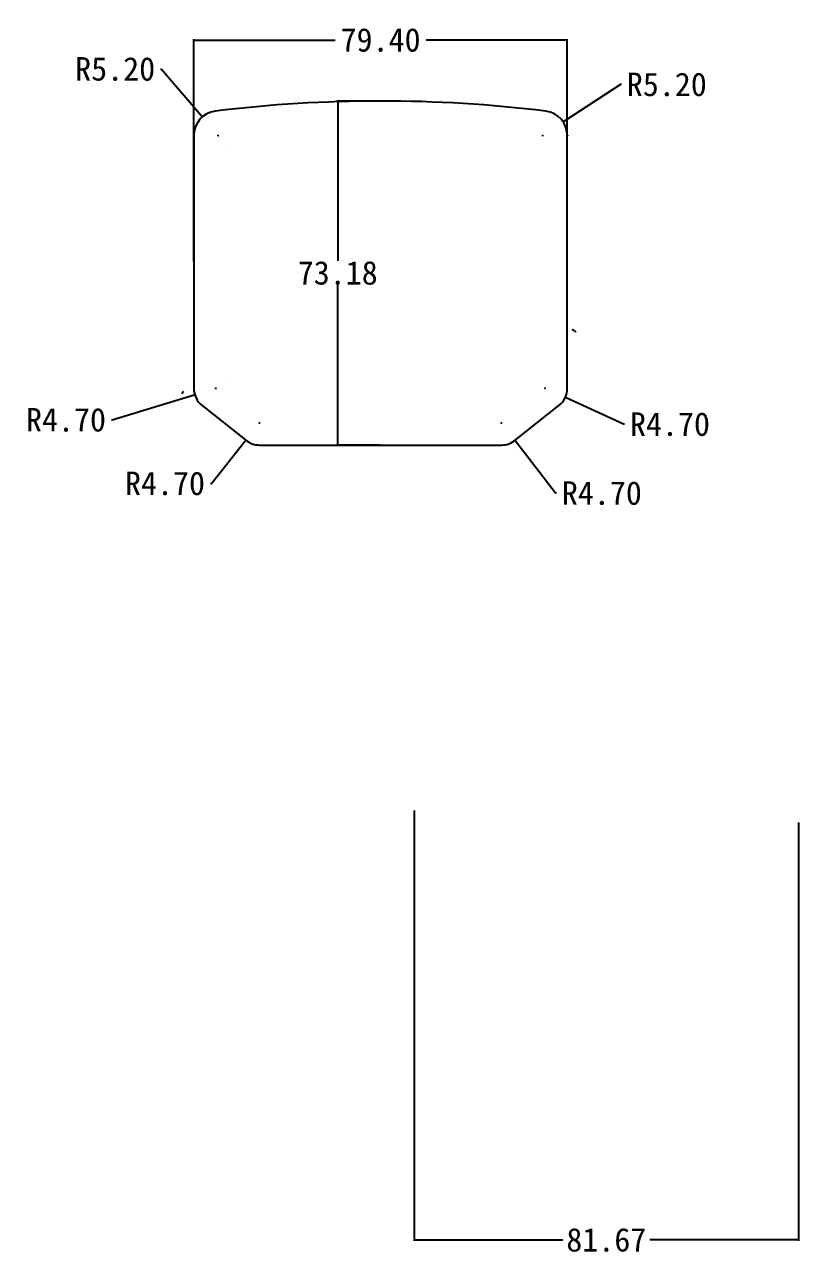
# Model space of a CAD drawing. Header units: inches. Extents: x -850 to 339, y -315 to 884.
# Drawn here: x -267 to -102.5, y -25.9 to 235.9 of the extents above; entities that cross this region are included whole.
import ezdxf
from ezdxf.lldxf.tags import DXFTag

# ---------------------------------------------------------------- set-up
doc = ezdxf.new("R2010")
doc.units = ezdxf.units.IN
doc.header["$MEASUREMENT"] = 0
doc.layers.add('ORTHO$7', color=7, linetype='Continuous', true_color=0xffffff)
doc.layers.add('SX$17', color=7, linetype='Continuous', true_color=0xffffff)
for name, color, linetype in [('VE001I421$0000000000011', 255, 'Continuous'), ('VE001I422$0000000000011', 255, 'Continuous'), ('VE001I423$0000000000011', 255, 'Continuous'), ('VE001I424$0000000000011', 255, 'Continuous'), ('VE001I425$0000000000011', 255, 'Continuous'), ('VE001I427$0000000000011', 255, 'Continuous'), ('VE001I429$0000000000011', 255, 'Continuous'), ('VE001I430$0000000000011', 255, 'Continuous'), ('VE001I431$0000000000011', 255, 'Continuous'), ('VE001I432$0000000000011', 255, 'Continuous'), ('VE001I433$0000000000011', 255, 'Continuous'), ('VE001I434$0000000000011', 255, 'Continuous'), ('VE001I435$0000000000011', 255, 'Continuous'), ('VE001I437$0000000000011', 255, 'Continuous'), ('VE001I438$0000000000011', 255, 'Continuous'), ('VE001I439$0000000000011', 255, 'Continuous'), ('VE001I440$0000000000011', 255, 'Continuous'), ('VE001I441$0000000000011', 255, 'Continuous'), ('VE001I442$0000000000011', 255, 'Continuous'), ('VE001I443$0000000000011', 255, 'Continuous'), ('VE001I444$0000000000011', 255, 'Continuous'), ('VE001I445$1000000100011', 255, 'Continuous'), ('VE001I446$1000000100011', 255, 'Continuous'), ('VE001I447$1000000100011', 255, 'Continuous'), ('VE001I448$1000000100011', 255, 'Continuous'), ('VE001I449$1000000100011', 255, 'Continuous'), ('VE001I450$1000000100011', 255, 'Continuous'), ('VE001I451$1000000100011', 255, 'Continuous'), ('VE001I452$1000000100011', 255, 'Continuous'), ('VE001I453$1000000100011', 255, 'Continuous'), ('VE001I454$1000000100011', 255, 'Continuous'), ('VE001I455$1000000100011', 255, 'Continuous'), ('VE001I456$1000000100011', 255, 'Continuous'), ('VE200I1031$0000000000011', 255, 'Continuous'), ('VE200I1032$1000000100011', 255, 'Continuous'), ('VE200I1034$0000000000011', 255, 'Continuous'), ('VE200I1035$0000000000011', 255, 'Continuous'), ('VE200I1040$0000000000011', 255, 'Continuous'), ('VE200I1047$0000000000011', 255, 'Continuous'), ('VE200I1085$0000000000011', 255, 'Continuous'), ('VE200I1087$0000000000011', 255, 'Continuous')]:
    doc.layers.add(name, color=color, linetype=linetype)
tags = doc.linetypes.add('HIDDEN', pattern=[0.5, 0.25, -0.25]).pattern_tags.tags
tags[6:7] = [DXFTag(74, 4), DXFTag(75, 0), DXFTag(340, '0'), DXFTag(46, 0.0), DXFTag(50, 0.0), DXFTag(44, 0.0), DXFTag(45, 0.0)]
tags[4:5] = [DXFTag(74, 4), DXFTag(75, 0), DXFTag(340, '0'), DXFTag(46, 0.0), DXFTag(50, 0.0), DXFTag(44, 0.0), DXFTag(45, 0.0)]
doc.dimstyles.get("Standard").update_dxf_attribs({"dimtxt": 5, "dimasz": 0.18, "dimexe": 0.18, "dimexo": 0.0625, "dimgap": 0.09, "dimtad": 0, "dimtih": 1, "dimtoh": 1, "dimzin": 0, "dimdsep": 46, "dimtxsty": 'Standard', "dimcen": 0.09, "dimclrt": 3, "dimadec": 0, "dimazin": 0, "dimtfac": 1, "dimtofl": 0, "dimtmove": 0, "dimatfit": 3, "dimfxl": 0, "dimtolj": 1, "dimtzin": 0, "dimarcsym": 0})

# ---------------------------------------------------------------- blocks, each defined once
blk = doc.blocks.new('*D33')
at = {"color": 0, "lineweight": -2}
for p, q in [((-238.1, 226.42), (-237.92, 226.42)), ((-237.92, 226.42), (-229.34, 216.39)), ((-225.93, 212.3), (-225.75, 212.3)), ((-225.84, 212.21), (-225.84, 212.39))]:
    blk.add_line(p, q, dxfattribs=at)
at = {"color": 0}
blk.add_solid([(-229.32, 216.41), (-229.36, 216.37), (-229.22, 216.25)], dxfattribs=at)
at = {"layer": 'Defpoints', "color": 0}
for p in [(-229.22, 216.25, 6.7), (-225.84, 212.3, 6.7)]:
    blk.add_point(p, dxfattribs=at)
at = {"color": 3, "insert": (-247.77, 226.42), "char_height": 5, "attachment_point": 5}
blk.add_mtext('\\A1;R5.20', dxfattribs=at)
blk = doc.blocks.new('*D34')
at = {"color": 0, "lineweight": -2}
for p, q in [((-217.16, 151.14), (-216.98, 151.14)), ((-217.07, 151.05), (-217.07, 151.23)), ((-227.32, 138.25), (-220.11, 147.32)), ((-227.5, 138.25), (-227.32, 138.25))]:
    blk.add_line(p, q, dxfattribs=at)
at = {"color": 0}
blk.add_solid([(-220.14, 147.34), (-220.09, 147.3), (-220, 147.46)], dxfattribs=at)
at = {"layer": 'Defpoints', "color": 0}
for p in [(-217.07, 151.14, 6.7), (-220, 147.46, 6.7)]:
    blk.add_point(p, dxfattribs=at)
at = {"color": 3, "insert": (-237.18, 138.25), "char_height": 5, "attachment_point": 5}
blk.add_mtext('\\A1;R4.70', dxfattribs=at)
blk = doc.blocks.new('*D35')
at = {"color": 0, "lineweight": -2}
for p, q in [((-248.38, 151.78), (-231.01, 157.09)), ((-226.43, 158.51), (-226.25, 158.51)), ((-226.34, 158.42), (-226.34, 158.6)), ((-248.56, 151.78), (-248.38, 151.78))]:
    blk.add_line(p, q, dxfattribs=at)
at = {"color": 0}
blk.add_solid([(-231.02, 157.12), (-231, 157.06), (-230.84, 157.14)], dxfattribs=at)
at = {"layer": 'Defpoints', "color": 0}
for p in [(-230.84, 157.14, 6.7), (-226.34, 158.51, 6.7)]:
    blk.add_point(p, dxfattribs=at)
at = {"color": 3, "insert": (-258.23, 151.78), "char_height": 5, "attachment_point": 5}
blk.add_mtext('\\A1;R4.70', dxfattribs=at)
blk = doc.blocks.new('*D36')
at = {"color": 0, "lineweight": -2}
for p, q in [((-165.71, 151.14), (-165.53, 151.14)), ((-165.62, 151.05), (-165.62, 151.23)), ((-154.14, 136.19), (-162.64, 147.27)), ((-153.96, 136.19), (-154.14, 136.19))]:
    blk.add_line(p, q, dxfattribs=at)
at = {"color": 0}
blk.add_solid([(-162.62, 147.29), (-162.67, 147.25), (-162.75, 147.41)], dxfattribs=at)
at = {"layer": 'Defpoints', "color": 0}
for p in [(-165.62, 151.14, 6.7), (-162.75, 147.41, 6.7)]:
    blk.add_point(p, dxfattribs=at)
at = {"color": 3, "insert": (-144.29, 136.19), "char_height": 5, "attachment_point": 5}
blk.add_mtext('\\A1;R4.70', dxfattribs=at)
blk = doc.blocks.new('*D37')
at = {"color": 0, "lineweight": -2}
for p, q in [((-156.43, 158.51), (-156.25, 158.51)), ((-156.34, 158.42), (-156.34, 158.6)), ((-139.66, 150.85), (-151.91, 156.48)), ((-139.48, 150.85), (-139.66, 150.85))]:
    blk.add_line(p, q, dxfattribs=at)
at = {"color": 0}
blk.add_solid([(-151.9, 156.5), (-151.92, 156.45), (-152.07, 156.55)], dxfattribs=at)
at = {"layer": 'Defpoints', "color": 0}
for p in [(-156.34, 158.51, 6.7), (-152.07, 156.55, 6.7)]:
    blk.add_point(p, dxfattribs=at)
at = {"color": 3, "insert": (-129.81, 150.85), "char_height": 5, "attachment_point": 5}
blk.add_mtext('\\A1;R4.70', dxfattribs=at)
blk = doc.blocks.new('*D38')
at = {"color": 0, "lineweight": -2}
for p, q in [((-140.33, 223.13), (-152.35, 215.25)), ((-140.15, 223.13), (-140.33, 223.13)), ((-156.93, 212.3), (-156.75, 212.3)), ((-156.84, 212.21), (-156.84, 212.39))]:
    blk.add_line(p, q, dxfattribs=at)
at = {"color": 0}
blk.add_solid([(-152.36, 215.28), (-152.33, 215.23), (-152.5, 215.15)], dxfattribs=at)
at = {"layer": 'Defpoints', "color": 0}
for p in [(-152.5, 215.15, 6.7), (-156.84, 212.3, 6.7)]:
    blk.add_point(p, dxfattribs=at)
at = {"color": 3, "insert": (-130.48, 223.13), "char_height": 5, "attachment_point": 5}
blk.add_mtext('\\A1;R5.20', dxfattribs=at)
blk = doc.blocks.new('*D40')
at = {"color": 0, "lineweight": -2}
for p, q in [((-191.41, 219.62), (-200.63, 219.62)), ((-200.45, 219.44), (-200.45, 185.62)), ((-200.45, 146.62), (-200.45, 180.44)), ((-191.41, 146.44), (-200.63, 146.44))]:
    blk.add_line(p, q, dxfattribs=at)
at = {"color": 0}
for points in [[(-200.48, 219.44), (-200.42, 219.44), (-200.45, 219.62)], [(-200.48, 146.62), (-200.42, 146.62), (-200.45, 146.44)]]:
    blk.add_solid(points, dxfattribs=at)
at = {"layer": 'Defpoints', "color": 0}
for p in [(-191.34, 219.62, 6.7), (-200.45, 146.44), (-191.34, 146.44, 6.7)]:
    blk.add_point(p, dxfattribs=at)
at = {"color": 3, "insert": (-200.45, 183.03), "char_height": 5, "attachment_point": 5}
blk.add_mtext('\\A1;73.18', dxfattribs=at)
blk = doc.blocks.new('*D41')
at = {"color": 0, "lineweight": -2}
for p, q in [((-231.04, 185.47), (-231.04, 232.77)), ((-230.86, 232.59), (-201.02, 232.59)), ((-151.82, 232.59), (-181.67, 232.59)), ((-151.64, 185.47), (-151.64, 232.77))]:
    blk.add_line(p, q, dxfattribs=at)
at = {"color": 0}
for points in [[(-230.86, 232.62), (-230.86, 232.56), (-231.04, 232.59)], [(-151.82, 232.62), (-151.82, 232.56), (-151.64, 232.59)]]:
    blk.add_solid(points, dxfattribs=at)
at = {"layer": 'Defpoints', "color": 0}
for p in [(-151.64, 232.59), (-231.04, 185.41, 6.7), (-151.64, 185.41, 6.7)]:
    blk.add_point(p, dxfattribs=at)
at = {"color": 3, "insert": (-191.34, 232.59), "char_height": 5, "attachment_point": 5}
blk.add_mtext('\\A1;79.40', dxfattribs=at)
blk = doc.blocks.new('*D80')
at = {"color": 0, "lineweight": -2}
for p, q in [((-184.18, 68.67), (-184.18, -22.84)), ((-102.51, 66.17), (-102.51, -22.84)), ((-184, -22.66), (-152.6, -22.66)), ((-102.69, -22.66), (-134.09, -22.66))]:
    blk.add_line(p, q, dxfattribs=at)
at = {"color": 0}
for points in [[(-184, -22.63), (-184, -22.69), (-184.18, -22.66)], [(-102.69, -22.63), (-102.69, -22.69), (-102.51, -22.66)]]:
    blk.add_solid(points, dxfattribs=at)
at = {"layer": 'Defpoints', "color": 0}
for p in [(-184.18, 68.73, 0.5), (-102.51, 66.23, 0.5), (-102.51, -22.66)]:
    blk.add_point(p, dxfattribs=at)
at = {"color": 3, "insert": (-143.34, -22.66), "char_height": 5, "attachment_point": 5}
blk.add_mtext('\\A1;81.67', dxfattribs=at)

msp = doc.modelspace()

# ---------------------------------------------------------------- linework, layer by layer
at = {"layer": 'ORTHO$7', "color": 9, "linetype": 'HIDDEN'}
msp.add_open_spline([(-149.734, 170.441, 10.023), (-150.172, 170.721, 9.527), (-150.61, 171.001, 9.032)], degree=2, dxfattribs=at)
at = {"layer": 'SX$17', "color": 9, "linetype": 'HIDDEN'}
msp.add_line((-160.423, 151.759, 4.7), (-160.423, 151.759, -3.7), dxfattribs=at)
at = {"layer": 'VE001I421$0000000000011', "color": 21}
msp.add_line((-151.645, 158.513, 6.7), (-151.645, 212.301, 6.7), dxfattribs=at)
at = {"layer": 'VE001I422$0000000000011', "color": 21}
msp.add_line((-151.645, 158.513, 8.4), (-151.645, 158.513, 6.7), dxfattribs=at)
at = {"layer": 'VE001I423$0000000000011', "color": 21}
msp.add_arc((-156.845, 212.301, 6.7), 5.2, 0, 82.96697, dxfattribs=at)
at = {"layer": 'VE001I424$0000000000011', "color": 21}
msp.add_line((-151.645, 212.301, 8.4), (-151.645, 212.301, 6.7), dxfattribs=at)
at = {"layer": 'VE001I425$0000000000011', "color": 21}
msp.add_arc((-191.345, -67.346, 6.7), 286.967, 82.96697, 97.03303, dxfattribs=at)
at = {"layer": 'VE001I427$0000000000011', "color": 21}
msp.add_arc((-225.845, 212.301, 6.7), 5.2, 97.03303, 180, dxfattribs=at)
at = {"layer": 'VE001I429$0000000000011', "color": 21}
msp.add_line((-231.045, 212.301, 6.7), (-231.045, 158.513, 6.7), dxfattribs=at)
at = {"layer": 'VE001I430$0000000000011', "color": 21}
msp.add_line((-231.045, 212.301, 8.4), (-231.045, 212.301, 6.7), dxfattribs=at)
at = {"layer": 'VE001I431$0000000000011', "color": 21}
msp.add_arc((-226.345, 158.513, 6.7), 4.7, 180, 231.5, dxfattribs=at)
at = {"layer": 'VE001I432$0000000000011', "color": 21}
msp.add_line((-231.045, 158.513, 8.4), (-231.045, 158.513, 6.7), dxfattribs=at)
at = {"layer": 'VE001I433$0000000000011', "color": 21}
msp.add_line((-229.271, 154.835, 6.7), (-220, 147.461, 6.7), dxfattribs=at)
at = {"layer": 'VE001I434$0000000000011', "color": 21}
msp.add_line((-229.271, 154.835, 8.4), (-229.271, 154.835, 6.7), dxfattribs=at)
at = {"layer": 'VE001I435$0000000000011', "color": 21}
msp.add_arc((-217.074, 151.139, 6.7), 4.7, 231.5, 270, dxfattribs=at)
at = {"layer": 'VE001I437$0000000000011', "color": 21}
msp.add_line((-217.074, 146.439, 6.7), (-165.615, 146.439, 6.7), dxfattribs=at)
at = {"layer": 'VE001I438$0000000000011', "color": 21}
msp.add_line((-217.074, 146.439, 8.4), (-217.074, 146.439, 6.7), dxfattribs=at)
at = {"layer": 'VE001I439$0000000000011', "color": 21}
msp.add_arc((-165.615, 151.139, 6.7), 4.7, 270, 308.5, dxfattribs=at)
at = {"layer": 'VE001I440$0000000000011', "color": 21}
msp.add_line((-165.615, 146.439, 8.4), (-165.615, 146.439, 6.7), dxfattribs=at)
at = {"layer": 'VE001I441$0000000000011', "color": 21}
msp.add_line((-162.69, 147.461, 6.7), (-153.419, 154.835, 6.7), dxfattribs=at)
at = {"layer": 'VE001I442$0000000000011', "color": 21}
msp.add_line((-162.69, 147.461, 8.4), (-162.69, 147.461, 6.7), dxfattribs=at)
at = {"layer": 'VE001I443$0000000000011', "color": 21}
msp.add_arc((-156.345, 158.513, 6.7), 4.7, 308.5, 0, dxfattribs=at)
at = {"layer": 'VE001I444$0000000000011', "color": 21}
msp.add_line((-153.419, 154.835, 8.4), (-153.419, 154.835, 6.7), dxfattribs=at)
at = {"layer": 'VE001I445$1000000100011', "color": 21}
msp.add_line((-151.645, 158.513, 8.4), (-151.645, 212.301, 8.4), dxfattribs=at)
at = {"layer": 'VE001I446$1000000100011', "color": 21}
msp.add_arc((-156.845, 212.301, 8.4), 5.2, 0, 82.96697, dxfattribs=at)
at = {"layer": 'VE001I447$1000000100011', "color": 21}
msp.add_arc((-191.345, -67.346, 8.4), 286.967, 82.96697, 97.03303, dxfattribs=at)
at = {"layer": 'VE001I448$1000000100011', "color": 21}
msp.add_arc((-225.845, 212.301, 8.4), 5.2, 97.03303, 180, dxfattribs=at)
at = {"layer": 'VE001I449$1000000100011', "color": 21}
msp.add_line((-231.045, 212.301, 8.4), (-231.045, 158.513, 8.4), dxfattribs=at)
at = {"layer": 'VE001I450$1000000100011', "color": 21}
msp.add_arc((-226.345, 158.513, 8.4), 4.7, 180, 231.5, dxfattribs=at)
at = {"layer": 'VE001I451$1000000100011', "color": 21}
msp.add_line((-229.271, 154.835, 8.4), (-220, 147.461, 8.4), dxfattribs=at)
at = {"layer": 'VE001I452$1000000100011', "color": 21}
msp.add_arc((-217.074, 151.139, 8.4), 4.7, 231.5, 270, dxfattribs=at)
at = {"layer": 'VE001I453$1000000100011', "color": 21}
msp.add_line((-217.074, 146.439, 8.4), (-165.615, 146.439, 8.4), dxfattribs=at)
at = {"layer": 'VE001I454$1000000100011', "color": 21}
msp.add_arc((-165.615, 151.139, 8.4), 4.7, 270, 308.5, dxfattribs=at)
at = {"layer": 'VE001I455$1000000100011', "color": 21}
msp.add_line((-162.69, 147.461, 8.4), (-153.419, 154.835, 8.4), dxfattribs=at)
at = {"layer": 'VE001I456$1000000100011', "color": 21}
msp.add_arc((-156.345, 158.513, 8.4), 4.7, 308.5, 0, dxfattribs=at)
at = {"layer": 'VE200I1031$0000000000011', "color": 9}
msp.add_line((-151.445, 212.301, 6.7), (-151.445, 212.301, 8.086), dxfattribs=at)
at = {"layer": 'VE200I1032$1000000100011', "color": 9}
msp.add_open_spline([(-151.445, 212.237, 8.086), (-151.445, 212.301, 8.086)], degree=1, dxfattribs=at)
at = {"layer": 'VE200I1034$0000000000011', "color": 9}
msp.add_line((-153.294, 154.678, 6.7), (-153.294, 154.678, 8.093), dxfattribs=at)
at = {"layer": 'VE200I1035$0000000000011', "color": 9}
msp.add_line((-162.565, 147.304, 6.7), (-162.565, 147.304, 8.132), dxfattribs=at)
at = {"layer": 'VE200I1040$0000000000011', "color": 9}
msp.add_line((-229.395, 154.678, 6.7), (-229.395, 154.678, 8.093), dxfattribs=at)
at = {"layer": 'VE200I1047$0000000000011', "color": 9}
msp.add_open_spline([(-233.317, 157.88, 7.519), (-233.421, 157.699, 7.666), (-233.524, 157.518, 7.816), (-233.627, 157.338, 7.967)], degree=3, dxfattribs=at)
at = {"layer": 'VE200I1085$0000000000011', "color": 9}
msp.add_line((-223.845, 159.629, 6.7), (-223.845, 159.629, 4.7), dxfattribs=at)
at = {"layer": 'VE200I1087$0000000000011', "color": 9}
msp.add_line((-223.845, 209.429, 6.7), (-223.845, 209.429, 4.7), dxfattribs=at)

# ---------------------------------------------------------------- dimensions: what is measured, and where the dimension line sits
for base, p1, p2, picture, middle in [((-151.645, 232.591), (-231.045, 185.407, 6.7), (-151.645, 185.407, 6.7), '*D41', (-191.345, 232.591)), ((-102.509, -22.659), (-184.178, 68.73, 0.5), (-102.509, 66.232, 0.5), '*D80', (-143.343, -22.659))]:
    dim = msp.add_linear_dim(base=base, p1=p1, p2=p2, dimstyle='Standard')
    dim.commit()
    dim.dimension.update_dxf_attribs({"geometry": picture, "text_midpoint": middle})
for center, mpoint, picture, middle in [((-225.845, 212.301, 6.7), (-229.225, 216.253, 6.7), '*D33', (-247.77, 226.415)), ((-156.845, 212.301, 6.7), (-152.496, 215.152, 6.7), '*D38', (-130.481, 223.128)), ((-226.345, 158.513, 6.7), (-230.84, 157.14, 6.7), '*D35', (-258.231, 151.785)), ((-156.345, 158.513, 6.7), (-152.074, 156.55, 6.7), '*D37', (-129.805, 150.845)), ((-165.615, 151.139, 6.7), (-162.754, 147.41, 6.7), '*D36', (-144.289, 136.188))]:
    dim = msp.add_radius_dim(center=center, mpoint=mpoint, dimstyle='Standard')
    dim.commit()
    dim.dimension.update_dxf_attribs({"geometry": picture, "text_midpoint": middle, "dimtype": 164})
dim = msp.add_linear_dim(base=(-200.448, 146.439), p1=(-191.345, 219.621, 6.7), p2=(-191.345, 146.439, 6.7), angle=90, dimstyle='Standard')
dim.commit()
dim.dimension.update_dxf_attribs({"geometry": '*D40', "text_midpoint": (-200.448, 183.03)})
dim = msp.add_radius_dim(center=(-217.074, 151.139, 6.7), mpoint=(-220, 147.461, 6.7), dimstyle='Standard', override={"dimtmove": 1})
dim.commit()
dim.dimension.update_dxf_attribs({"geometry": '*D34', "text_midpoint": (-227.322, 138.255), "dimtype": 164})

doc.saveas('drawing.dxf')
